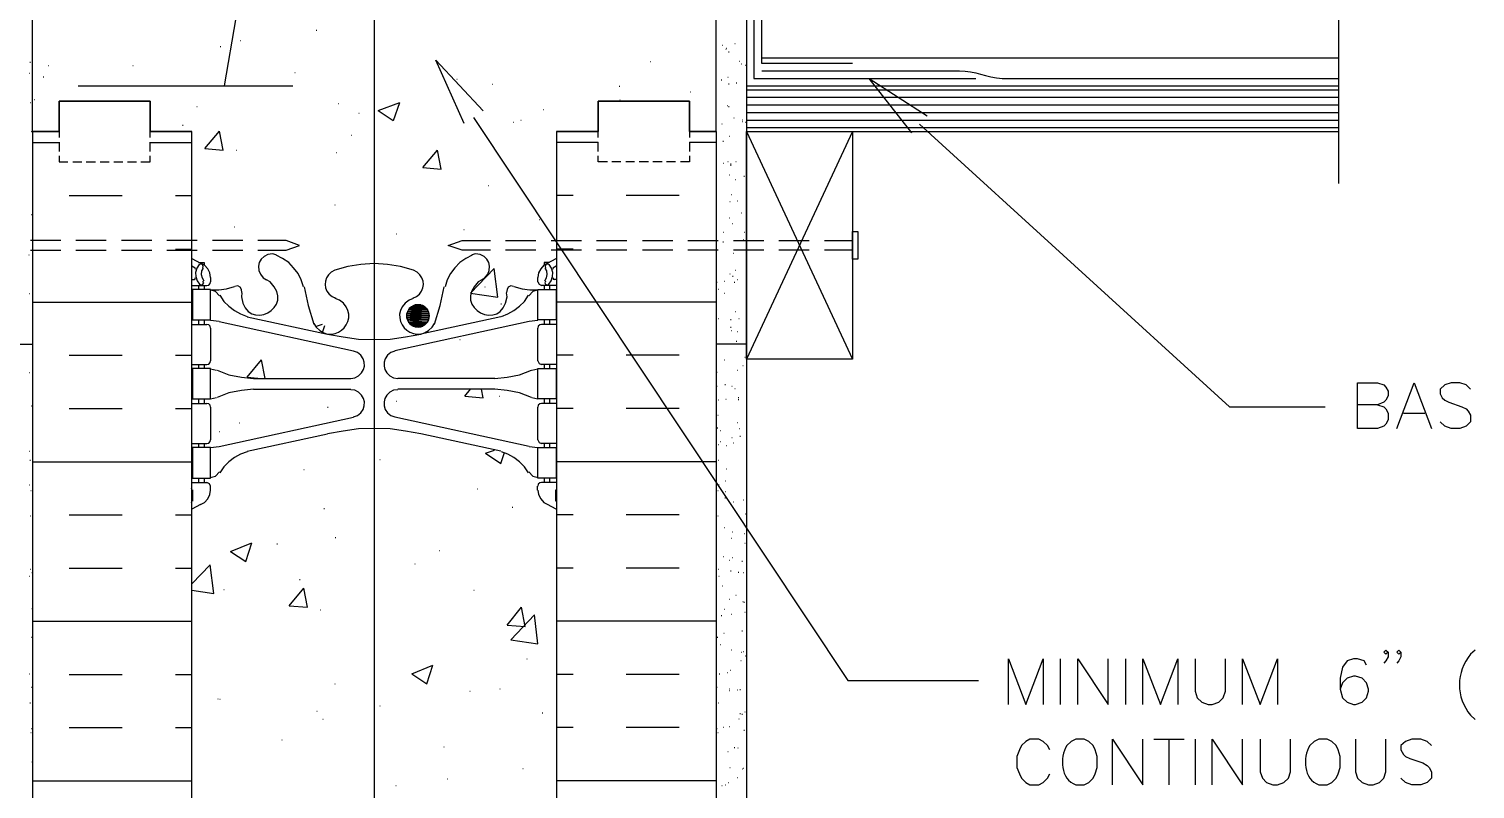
# Model space of a CAD drawing. Header units: millimetres. Extents: x 14 to 201, y 16 to 268.
# Drawn here: x 86.4 to 162, y 141.7 to 181.4 of the extents above; entities that cross this region are included whole.
import ezdxf

# ---------------------------------------------------------------- set-up
doc = ezdxf.new("R2010")
doc.units = ezdxf.units.MM
doc.layers.get('0').update_dxf_attribs({"linetype": 'CONTINUOUS'})

msp = doc.modelspace()

# ---------------------------------------------------------------- linework, layer by layer
at = {"color": 0}
for p, q in [((123.909, 203.031), (123.909, 95.2927)), ((104.458, 198.268), (104.458, 98.4677)), ((86.5932, 176.043), (86.5932, 197.019)), ((122.321, 176.043), (122.321, 197.019)), ((124.693, 193.738), (124.693, 179.62)), ((154.876, 173.334), (154.876, 188.743)), ((97.2178, 181.991), (96.6251, 178.435)), ((124.693, 179.896), (154.876, 179.896)), ((109.157, 176.466), (107.674, 179.768)), ((107.674, 179.768), (110.151, 177.122)), ((124.693, 179.62), (129.456, 179.62)), ((88.984, 178.435), (100.203, 178.435)), ((123.909, 178.435), (154.876, 178.435)), ((132.545, 175.98), (130.324, 178.816)), ((130.324, 178.816), (133.35, 176.868)), ((92.753, 177.631), (87.9905, 177.631)), ((87.9905, 177.631), (87.9905, 176.043)), ((87.9905, 176.043), (87.9905, 177.631)), ((87.9905, 177.631), (92.753, 177.631)), ((92.753, 176.043), (92.753, 177.631)), ((92.753, 177.631), (92.753, 176.043)), ((116.163, 176.043), (116.163, 177.631)), ((116.163, 177.631), (120.926, 177.631)), ((120.926, 177.631), (116.163, 177.631)), ((116.163, 177.631), (116.163, 176.043)), ((120.926, 177.631), (120.926, 176.043)), ((120.926, 176.043), (120.926, 177.631)), ((109.644, 176.784), (129.201, 147.362)), ((132.947, 176.425), (149.162, 161.671)), ((87.9905, 176.043), (86.5932, 176.043)), ((86.5932, 176.043), (87.9905, 176.043)), ((86.5932, 176.043), (86.5932, 95.2927)), ((87.9905, 176.043), (87.9905, 175.726)), ((87.9905, 175.493), (87.9905, 175.005)), ((94.9332, 176.043), (92.753, 176.043)), ((92.753, 176.043), (94.9332, 176.043)), ((92.753, 175.726), (92.753, 176.043)), ((92.753, 175.005), (92.753, 175.493)), ((94.9332, 95.2927), (94.9332, 176.043)), ((113.983, 176.043), (116.163, 176.043)), ((116.163, 176.043), (113.983, 176.043)), ((113.983, 176.043), (113.983, 95.2927)), ((116.163, 175.726), (116.163, 176.043)), ((116.163, 175.005), (116.163, 175.493)), ((120.926, 176.043), (122.321, 176.043)), ((122.321, 176.043), (120.926, 176.043)), ((120.926, 176.043), (120.926, 175.726)), ((120.926, 175.493), (120.926, 175.005)), ((122.321, 176.043), (122.321, 95.2927)), ((123.909, 164.148), (123.909, 176.043)), ((123.909, 176.043), (129.456, 176.043)), ((123.909, 176.043), (154.876, 176.043)), ((129.456, 176.043), (129.456, 164.148)), ((87.9905, 174.774), (87.9905, 174.456)), ((92.753, 174.456), (92.753, 174.774)), ((116.163, 174.456), (116.163, 174.774)), ((120.926, 174.774), (120.926, 174.456)), ((87.9905, 174.456), (88.4548, 174.456)), ((88.7099, 174.456), (89.1755, 174.456)), ((89.4084, 174.456), (89.8948, 174.456)), ((90.1277, 174.456), (90.6142, 174.456)), ((90.8473, 174.456), (91.313, 174.456)), ((91.5666, 174.456), (92.0323, 174.456)), ((92.2651, 174.456), (92.753, 174.456)), ((116.65, 174.456), (116.163, 174.456)), ((117.348, 174.456), (116.882, 174.456)), ((118.068, 174.456), (117.602, 174.456)), ((118.787, 174.456), (118.3, 174.456)), ((119.508, 174.456), (119.02, 174.456)), ((120.205, 174.456), (119.741, 174.456)), ((120.926, 174.456), (120.46, 174.456)), ((129.456, 169.376), (129.456, 170.815)), ((129.456, 170.815), (129.73, 170.815)), ((129.73, 170.815), (129.73, 169.376)), ((88.0745, 170.349), (86.487, 170.349)), ((90.4448, 170.349), (88.8573, 170.349)), ((92.837, 170.349), (91.2495, 170.349)), ((95.2073, 170.349), (93.6198, 170.349)), ((97.5995, 170.349), (96.012, 170.349)), ((99.8636, 170.349), (98.3823, 170.349)), ((100.562, 170.095), (99.8636, 170.349)), ((99.8636, 169.842), (100.562, 170.095)), ((108.33, 170.095), (109.051, 170.349)), ((109.051, 169.842), (108.33, 170.095)), ((109.051, 170.349), (110.532, 170.349)), ((111.315, 170.349), (112.903, 170.349)), ((113.707, 170.349), (115.295, 170.349)), ((116.078, 170.349), (117.665, 170.349)), ((118.47, 170.349), (120.057, 170.349)), ((120.84, 170.349), (122.428, 170.349)), ((123.232, 170.349), (124.82, 170.349)), ((125.603, 170.349), (127.19, 170.349)), ((127.995, 170.349), (129.456, 170.349)), ((86.487, 169.842), (88.0745, 169.842)), ((88.8573, 169.842), (90.4448, 169.842)), ((91.2495, 169.842), (92.837, 169.842)), ((93.6198, 169.842), (95.2073, 169.842)), ((94.9332, 169.417), (95.3767, 169.164)), ((96.012, 169.842), (97.5995, 169.842)), ((98.3823, 169.842), (99.8636, 169.842)), ((99.3345, 169.609), (99.1443, 169.65)), ((99.6735, 169.417), (99.3345, 169.587)), ((99.9917, 169.207), (99.6735, 169.417)), ((109.241, 169.417), (108.924, 169.207)), ((110.532, 169.842), (109.051, 169.842)), ((109.58, 169.587), (109.241, 169.417)), ((109.75, 169.65), (109.558, 169.609)), ((112.903, 169.842), (111.315, 169.842)), ((113.517, 169.164), (113.961, 169.417)), ((115.295, 169.842), (113.707, 169.842)), ((117.665, 169.842), (116.078, 169.842)), ((120.057, 169.842), (118.47, 169.842)), ((122.428, 169.842), (120.84, 169.842)), ((124.82, 169.842), (123.232, 169.842)), ((127.19, 169.842), (125.603, 169.842)), ((129.456, 169.842), (127.995, 169.842)), ((129.73, 169.376), (129.456, 169.376)), ((129.456, 169.376), (129.456, 169.376)), ((94.9332, 169.037), (95.1011, 168.931)), ((95.1234, 168.847), (95.1011, 168.931)), ((95.1865, 168.91), (95.1234, 168.678)), ((95.1234, 168.678), (95.1438, 168.465)), ((95.3135, 169.1), (95.1865, 168.91)), ((95.2708, 169.207), (95.5668, 169.207)), ((95.3767, 169.121), (95.2927, 169.08)), ((95.589, 169.058), (95.3767, 169.164)), ((95.4828, 169.1), (95.3767, 169.121)), ((95.4401, 168.761), (95.4193, 168.571)), ((95.4193, 168.571), (95.4624, 168.402)), ((95.5255, 168.91), (95.4401, 168.761)), ((95.5255, 168.994), (95.4828, 169.1)), ((95.5036, 168.91), (95.5255, 168.994)), ((95.5668, 169.207), (95.5668, 169.08)), ((95.7584, 168.868), (95.589, 169.058)), ((95.8631, 168.655), (95.7584, 168.868)), ((95.9058, 168.424), (95.8631, 168.655)), ((100.245, 168.931), (99.9917, 169.207)), ((100.478, 168.635), (100.245, 168.931)), ((100.648, 168.296), (100.478, 168.635)), ((102.405, 168.804), (102.213, 168.698)), ((103.081, 168.994), (102.405, 168.804)), ((103.759, 169.1), (103.081, 168.994)), ((104.458, 169.143), (103.759, 169.1)), ((105.155, 169.1), (104.458, 169.143)), ((105.833, 168.994), (105.155, 169.1)), ((106.511, 168.804), (105.833, 168.994)), ((106.702, 168.698), (106.511, 168.804)), ((108.436, 168.635), (108.267, 168.296)), ((108.669, 168.931), (108.436, 168.635)), ((108.924, 169.207), (108.669, 168.931)), ((113.052, 168.655), (113.009, 168.424)), ((113.158, 168.868), (113.052, 168.655)), ((113.326, 169.058), (113.158, 168.868)), ((113.538, 169.164), (113.326, 169.058)), ((113.622, 169.207), (113.348, 169.207)), ((113.348, 169.207), (113.348, 169.08)), ((113.432, 169.1), (113.391, 168.994)), ((113.391, 168.994), (113.411, 168.91)), ((113.475, 168.761), (113.391, 168.91)), ((113.538, 169.121), (113.432, 169.1)), ((113.454, 168.402), (113.495, 168.571)), ((113.495, 168.571), (113.475, 168.761)), ((113.622, 169.08), (113.538, 169.121)), ((113.728, 168.91), (113.601, 169.1)), ((113.792, 168.678), (113.728, 168.91)), ((113.771, 168.465), (113.792, 168.678)), ((113.792, 168.931), (113.961, 169.037)), ((113.814, 168.931), (113.792, 168.847)), ((94.9332, 168.318), (95.0599, 168.318)), ((94.9332, 167.999), (95.7157, 167.999)), ((95.9058, 167.789), (94.9537, 167.789)), ((94.9537, 167.789), (94.9537, 166.201)), ((95.0599, 168.318), (95.1011, 168.338)), ((95.1011, 168.338), (95.1011, 168.402)), ((95.1438, 168.465), (95.2073, 168.254)), ((95.2073, 168.254), (95.334, 168.063)), ((95.2708, 167.999), (95.2708, 167.789)), ((95.334, 168.063), (95.4193, 168.021)), ((95.4193, 168.021), (95.5036, 168.063)), ((95.4624, 168.402), (95.5463, 168.254)), ((95.5463, 168.148), (95.5036, 168.232)), ((95.5036, 168.063), (95.5463, 168.148)), ((95.5668, 167.999), (95.5668, 167.789)), ((95.7157, 167.999), (95.8219, 168.021)), ((95.8219, 168.021), (95.8854, 168.106)), ((95.8854, 168.106), (95.9058, 168.191)), ((95.9058, 168.424), (95.9058, 168.191)), ((95.9058, 166.201), (95.9058, 167.789)), ((96.3291, 167.767), (96.7313, 167.83)), ((96.7313, 167.83), (97.1543, 167.958)), ((97.324, 167.979), (97.1765, 167.958)), ((97.4506, 167.915), (97.324, 167.979)), ((97.5155, 167.789), (97.4506, 167.915)), ((97.536, 167.64), (97.5155, 167.789)), ((98.6578, 168.402), (98.8275, 168.296)), ((99.0177, 168.191), (98.8275, 168.296)), ((100.754, 167.936), (100.648, 168.296)), ((100.795, 167.936), (101.007, 166.963)), ((107.907, 166.963), (108.119, 167.936)), ((108.267, 168.296), (108.162, 167.936)), ((110.087, 168.296), (109.897, 168.191)), ((110.067, 168.296), (110.236, 168.402)), ((111.401, 167.789), (111.379, 167.64)), ((111.464, 167.915), (111.401, 167.789)), ((111.591, 167.979), (111.464, 167.915)), ((111.738, 167.958), (111.591, 167.979)), ((111.76, 167.958), (112.183, 167.83)), ((112.183, 167.83), (112.586, 167.767)), ((112.988, 168.424), (112.988, 168.191)), ((113.009, 168.191), (113.072, 168.063)), ((113.009, 166.201), (113.009, 167.789)), ((113.009, 167.789), (113.961, 167.789)), ((113.072, 168.063), (113.199, 167.999)), ((113.983, 167.999), (113.199, 167.999)), ((113.348, 167.999), (113.348, 167.789)), ((113.368, 168.254), (113.454, 168.402)), ((113.411, 168.232), (113.368, 168.148)), ((113.368, 168.148), (113.411, 168.063)), ((113.411, 168.063), (113.495, 168.021)), ((113.495, 168.021), (113.581, 168.063)), ((113.581, 168.063), (113.707, 168.254)), ((113.622, 167.999), (113.622, 167.789)), ((113.707, 168.254), (113.771, 168.465)), ((113.814, 168.402), (113.814, 168.338)), ((113.814, 168.338), (113.855, 168.318)), ((113.983, 168.318), (113.855, 168.318)), ((113.961, 167.789), (113.961, 166.201)), ((96.1595, 167.682), (95.8854, 167.767)), ((95.9058, 167.767), (96.3291, 167.767)), ((96.3718, 167.47), (96.1595, 167.682)), ((96.3923, 167.492), (96.6047, 167.174)), ((96.6047, 167.174), (96.8583, 166.92)), ((97.536, 167.619), (97.5155, 167.407)), ((102.256, 167.429), (102.446, 167.343)), ((102.638, 167.237), (102.425, 167.323)), ((106.489, 167.323), (106.279, 167.237)), ((106.469, 167.343), (106.659, 167.429)), ((111.401, 167.407), (111.379, 167.619)), ((112.057, 166.92), (112.31, 167.174)), ((112.31, 167.174), (112.522, 167.492)), ((112.755, 167.682), (112.543, 167.47)), ((112.586, 167.767), (113.009, 167.767)), ((113.029, 167.767), (112.755, 167.682)), ((96.8583, 166.92), (97.1543, 166.688)), ((97.1543, 166.688), (97.4729, 166.518)), ((97.4729, 166.518), (97.8119, 166.391)), ((97.8119, 166.371), (102.023, 165.46)), ((101.007, 166.963), (101.304, 165.989)), ((106.214, 166.667), (106.15, 166.497)), ((107.315, 166.518), (106.15, 166.518)), ((106.15, 166.518), (107.337, 166.412)), ((106.15, 166.518), (107.315, 166.518)), ((106.15, 166.497), (106.15, 166.328)), ((107.337, 166.412), (106.15, 166.412)), ((106.15, 166.412), (107.315, 166.307)), ((106.15, 166.412), (107.337, 166.412)), ((106.15, 166.328), (106.214, 166.158)), ((107.315, 166.307), (106.15, 166.307)), ((106.15, 166.307), (107.294, 166.201)), ((106.15, 166.307), (107.315, 166.307)), ((107.294, 166.624), (106.172, 166.624)), ((106.172, 166.624), (107.315, 166.518)), ((106.172, 166.624), (107.294, 166.624)), ((107.251, 166.73), (106.236, 166.73)), ((106.236, 166.73), (107.294, 166.624)), ((106.236, 166.73), (107.251, 166.73)), ((107.167, 166.814), (106.299, 166.814)), ((106.299, 166.814), (107.251, 166.73)), ((106.299, 166.814), (107.167, 166.814)), ((107.104, 166.878), (106.383, 166.878)), ((106.383, 166.878), (107.167, 166.814)), ((106.383, 166.878), (107.104, 166.878)), ((106.998, 166.941), (106.469, 166.941)), ((106.469, 166.941), (107.104, 166.878)), ((106.469, 166.941), (106.998, 166.941)), ((106.892, 166.984), (106.575, 166.984)), ((106.575, 166.984), (106.998, 166.941)), ((106.575, 166.984), (106.892, 166.984)), ((106.679, 167.004), (106.892, 166.984)), ((106.679, 167.004), (106.785, 167.004)), ((106.785, 167.004), (106.892, 166.984)), ((106.892, 166.984), (106.998, 166.941)), ((111.082, 166.371), (106.892, 165.46)), ((106.998, 166.941), (107.104, 166.878)), ((107.104, 166.878), (107.167, 166.814)), ((107.167, 166.814), (107.251, 166.73)), ((107.315, 166.581), (107.231, 166.751)), ((107.251, 166.73), (107.294, 166.624)), ((107.294, 166.624), (107.315, 166.518)), ((107.315, 166.307), (107.294, 166.201)), ((107.337, 166.412), (107.315, 166.581)), ((107.315, 166.518), (107.337, 166.412)), ((107.337, 166.412), (107.315, 166.307)), ((107.315, 166.242), (107.337, 166.412)), ((107.611, 165.989), (107.907, 166.963)), ((111.104, 166.391), (111.442, 166.518)), ((111.442, 166.518), (111.76, 166.688)), ((111.76, 166.688), (112.057, 166.92)), ((94.9332, 165.968), (95.7157, 165.968)), ((94.9537, 166.201), (95.9058, 166.201)), ((95.2708, 166.201), (95.2708, 165.968)), ((95.5668, 166.201), (95.5668, 165.968)), ((95.8219, 165.946), (95.7157, 165.968)), ((95.8854, 165.883), (95.8219, 165.946)), ((95.9058, 165.778), (95.8854, 165.883)), ((96.351, 166.116), (95.9058, 166.179)), ((95.9058, 165.778), (95.9058, 164.062)), ((96.351, 166.116), (103.378, 164.592)), ((101.304, 166.009), (101.431, 165.819)), ((112.564, 166.116), (105.537, 164.592)), ((107.294, 166.201), (106.172, 166.201)), ((106.172, 166.201), (107.251, 166.095)), ((106.172, 166.201), (107.294, 166.201)), ((106.214, 166.158), (106.299, 166.009)), ((107.251, 166.095), (106.236, 166.095)), ((106.236, 166.095), (107.167, 166.009)), ((106.236, 166.095), (107.251, 166.095)), ((107.167, 166.009), (106.299, 166.009)), ((106.299, 166.009), (107.104, 165.946)), ((106.299, 166.009), (107.167, 166.009)), ((106.299, 166.009), (106.446, 165.905)), ((107.104, 165.946), (106.383, 165.946)), ((106.383, 165.946), (106.998, 165.883)), ((106.383, 165.946), (107.104, 165.946)), ((106.446, 165.905), (106.616, 165.842)), ((106.998, 165.883), (106.469, 165.883)), ((106.469, 165.883), (106.892, 165.842)), ((106.469, 165.883), (106.998, 165.883)), ((106.892, 165.842), (106.575, 165.842)), ((106.575, 165.842), (106.785, 165.819)), ((106.575, 165.842), (106.892, 165.842)), ((106.616, 165.842), (106.785, 165.819)), ((106.785, 165.819), (106.679, 165.819)), ((106.785, 165.819), (106.955, 165.862)), ((106.892, 165.842), (106.785, 165.819)), ((106.998, 165.883), (106.892, 165.842)), ((106.955, 165.862), (107.104, 165.946)), ((107.104, 165.946), (106.998, 165.883)), ((107.104, 165.946), (107.231, 166.074)), ((107.167, 166.009), (107.104, 165.946)), ((107.251, 166.095), (107.167, 166.009)), ((107.231, 166.074), (107.315, 166.242)), ((107.294, 166.201), (107.251, 166.095)), ((107.484, 165.819), (107.611, 166.009)), ((113.009, 166.179), (112.564, 166.116)), ((112.988, 165.778), (112.988, 164.062)), ((113.961, 166.201), (113.009, 166.201)), ((113.029, 165.883), (113.009, 165.778)), ((113.115, 165.946), (113.029, 165.883)), ((113.199, 165.968), (113.115, 165.946)), ((113.983, 165.968), (113.199, 165.968)), ((113.348, 166.201), (113.348, 165.968)), ((113.622, 166.201), (113.622, 165.968)), ((85.0057, 164.931), (86.5932, 164.931)), ((102.023, 165.46), (102.828, 165.312)), ((102.828, 165.312), (103.633, 165.206)), ((103.633, 165.206), (104.458, 165.184)), ((104.458, 165.184), (105.283, 165.206)), ((105.283, 165.206), (106.087, 165.312)), ((106.087, 165.312), (106.892, 165.46)), ((123.909, 164.931), (122.321, 164.931)), ((95.8854, 163.978), (95.9058, 164.062)), ((103.59, 164.507), (103.378, 164.571)), ((105.537, 164.571), (105.325, 164.507)), ((113.009, 164.062), (113.072, 163.935)), ((129.456, 164.148), (123.909, 164.148)), ((94.9332, 163.872), (95.7157, 163.872)), ((95.9058, 163.661), (94.9537, 163.661)), ((94.9537, 163.661), (94.9537, 162.074)), ((95.2708, 163.872), (95.2708, 163.661)), ((95.5668, 163.872), (95.5668, 163.661)), ((95.7157, 163.872), (95.8219, 163.893)), ((95.8219, 163.893), (95.8854, 163.978)), ((95.9058, 162.074), (95.9058, 163.661)), ((96.2244, 163.555), (95.9058, 163.639)), ((96.2448, 163.576), (96.8583, 163.343)), ((96.8583, 163.343), (97.5155, 163.216)), ((111.401, 163.216), (112.057, 163.343)), ((112.057, 163.343), (112.67, 163.576)), ((113.009, 163.639), (112.692, 163.555)), ((113.009, 162.074), (113.009, 163.661)), ((113.009, 163.661), (113.961, 163.661)), ((113.072, 163.935), (113.199, 163.872)), ((113.983, 163.872), (113.199, 163.872)), ((113.348, 163.872), (113.348, 163.661)), ((113.622, 163.872), (113.622, 163.661)), ((113.961, 163.661), (113.961, 162.074)), ((97.5155, 162.518), (96.8583, 162.391)), ((97.5155, 162.518), (96.8583, 162.391)), ((97.5155, 163.216), (98.1495, 163.153)), ((98.1495, 162.581), (97.5155, 162.518)), ((98.1495, 162.581), (97.5155, 162.518)), ((98.1495, 163.153), (103.23, 163.153)), ((98.1495, 162.581), (103.23, 162.581)), ((103.23, 163.153), (103.441, 163.173)), ((103.441, 162.538), (103.23, 162.56)), ((105.474, 163.173), (105.684, 163.153)), ((105.684, 162.56), (105.474, 162.538)), ((110.765, 163.153), (105.684, 163.153)), ((110.765, 162.581), (105.684, 162.581)), ((110.765, 163.153), (111.401, 163.216)), ((111.401, 162.518), (110.765, 162.581)), ((111.401, 162.518), (110.765, 162.581)), ((112.057, 162.391), (111.401, 162.518)), ((112.057, 162.391), (111.401, 162.518)), ((155.851, 160.528), (155.851, 162.92)), ((155.851, 162.92), (156.887, 162.92)), ((156.887, 162.92), (157.226, 162.814)), ((157.226, 162.814), (157.332, 162.687)), ((157.332, 162.687), (157.438, 162.475)), ((157.904, 160.528), (158.813, 162.92)), ((158.813, 162.92), (159.702, 160.528)), ((160.401, 162.814), (160.168, 162.581)), ((160.168, 162.581), (160.168, 162.348)), ((160.74, 162.92), (160.401, 162.814)), ((161.183, 162.92), (160.74, 162.92)), ((161.522, 162.814), (161.183, 162.92)), ((161.756, 162.581), (161.522, 162.814)), ((94.9332, 161.841), (95.7157, 161.841)), ((94.9537, 162.074), (95.9058, 162.074)), ((95.2708, 162.074), (95.2708, 161.841)), ((95.5668, 162.074), (95.5668, 161.841)), ((95.8219, 161.819), (95.7157, 161.841)), ((95.8854, 161.756), (95.8219, 161.819)), ((95.9058, 161.649), (95.8854, 161.756)), ((95.9058, 162.074), (96.2244, 162.158)), ((95.9058, 162.074), (96.2244, 162.158)), ((96.8583, 162.391), (96.2448, 162.158)), ((96.8583, 162.391), (96.2448, 162.158)), ((112.67, 162.158), (112.057, 162.391)), ((112.67, 162.158), (112.057, 162.391)), ((112.692, 162.158), (113.009, 162.074)), ((112.692, 162.158), (113.009, 162.074)), ((113.961, 162.074), (113.009, 162.074)), ((113.029, 161.756), (113.009, 161.649)), ((113.115, 161.819), (113.029, 161.756)), ((113.199, 161.841), (113.115, 161.819)), ((113.983, 161.841), (113.199, 161.841)), ((113.348, 162.074), (113.348, 161.841)), ((113.622, 162.074), (113.622, 161.841)), ((156.887, 161.776), (155.851, 161.776)), ((157.226, 161.904), (156.887, 161.776)), ((156.887, 161.776), (157.226, 161.671)), ((157.332, 162.009), (157.226, 161.904)), ((157.438, 162.242), (157.332, 162.009)), ((157.438, 162.475), (157.438, 162.242)), ((160.168, 162.348), (160.274, 162.137)), ((160.274, 162.137), (160.401, 162.009)), ((160.401, 162.009), (160.613, 161.904)), ((160.613, 161.904), (161.29, 161.671)), ((95.9058, 161.649), (95.9058, 159.935)), ((96.351, 159.596), (103.378, 161.12)), ((103.378, 161.142), (103.59, 161.206)), ((105.325, 161.206), (105.537, 161.142)), ((112.564, 159.596), (105.537, 161.12)), ((112.988, 161.649), (112.988, 159.935)), ((149.162, 161.671), (154.157, 161.671)), ((157.226, 161.671), (157.332, 161.565)), ((157.332, 161.565), (157.438, 161.332)), ((157.438, 160.993), (157.332, 160.76)), ((157.438, 161.332), (157.438, 160.993)), ((158.242, 161.332), (159.363, 161.332)), ((161.29, 161.671), (161.522, 161.565)), ((161.522, 161.565), (161.629, 161.439)), ((161.629, 161.439), (161.756, 161.226)), ((161.756, 161.226), (161.756, 160.887)), ((97.8119, 159.343), (102.023, 160.254)), ((102.828, 160.401), (102.023, 160.254)), ((103.633, 160.507), (102.828, 160.401)), ((104.458, 160.528), (103.633, 160.507)), ((105.283, 160.507), (104.458, 160.528)), ((106.087, 160.401), (105.283, 160.507)), ((106.892, 160.254), (106.087, 160.401)), ((111.082, 159.343), (106.892, 160.254)), ((156.887, 160.528), (155.851, 160.528)), ((157.226, 160.654), (156.887, 160.528)), ((157.332, 160.76), (157.226, 160.654)), ((160.401, 160.654), (160.168, 160.887)), ((160.74, 160.528), (160.401, 160.654)), ((161.183, 160.528), (160.74, 160.528)), ((161.522, 160.654), (161.183, 160.528)), ((161.756, 160.887), (161.522, 160.654)), ((94.9332, 159.745), (95.7157, 159.745)), ((95.9058, 159.533), (94.9537, 159.533)), ((94.9537, 159.533), (94.9537, 157.945)), ((95.2708, 159.745), (95.2708, 159.533)), ((95.5668, 159.745), (95.5668, 159.533)), ((95.7157, 159.745), (95.8219, 159.766)), ((95.8219, 159.766), (95.8854, 159.851)), ((95.8854, 159.851), (95.9058, 159.935)), ((95.9058, 159.533), (96.351, 159.596)), ((95.9058, 157.945), (95.9058, 159.533)), ((112.564, 159.596), (113.009, 159.533)), ((113.009, 159.935), (113.072, 159.808)), ((113.009, 157.945), (113.009, 159.533)), ((113.009, 159.533), (113.961, 159.533)), ((113.072, 159.808), (113.199, 159.745)), ((113.983, 159.745), (113.199, 159.745)), ((113.348, 159.745), (113.348, 159.533)), ((113.622, 159.745), (113.622, 159.533)), ((113.961, 159.533), (113.961, 157.945)), ((96.8583, 158.793), (96.6047, 158.538)), ((97.1543, 159.026), (96.8583, 158.793)), ((97.4729, 159.195), (97.1543, 159.026)), ((97.8119, 159.322), (97.4729, 159.195)), ((111.442, 159.195), (111.104, 159.322)), ((111.76, 159.026), (111.442, 159.195)), ((112.057, 158.793), (111.76, 159.026)), ((112.31, 158.538), (112.057, 158.793)), ((95.8854, 157.967), (96.1595, 158.051)), ((96.1595, 158.051), (96.3718, 158.264)), ((96.6047, 158.538), (96.3923, 158.221)), ((112.522, 158.221), (112.31, 158.538)), ((112.543, 158.264), (112.755, 158.051)), ((112.755, 158.051), (113.029, 157.967)), ((94.9332, 157.332), (94.911, 157.395)), ((94.9332, 157.712), (95.7157, 157.712)), ((94.9537, 157.945), (95.9058, 157.945)), ((94.9537, 157.332), (94.9537, 156.74)), ((95.2708, 157.945), (95.2708, 157.712)), ((95.5668, 157.945), (95.5668, 157.712)), ((95.8427, 157.649), (95.7157, 157.712)), ((95.9058, 157.522), (95.8427, 157.649)), ((95.8631, 157.079), (95.9058, 157.311)), ((95.9058, 157.311), (95.9058, 157.522)), ((112.988, 157.311), (112.988, 157.522)), ((113.961, 157.945), (113.009, 157.945)), ((113.029, 157.628), (113.009, 157.522)), ((113.009, 157.311), (113.052, 157.079)), ((113.115, 157.692), (113.029, 157.628)), ((113.199, 157.712), (113.115, 157.692)), ((113.983, 157.712), (113.199, 157.712)), ((113.348, 157.945), (113.348, 157.712)), ((113.622, 157.945), (113.622, 157.712)), ((113.94, 157.332), (113.94, 156.74)), ((113.983, 157.395), (113.961, 157.332)), ((94.911, 156.676), (94.9332, 156.74)), ((94.9332, 156.697), (94.9332, 156.697)), ((95.3767, 156.57), (94.9332, 156.317)), ((95.3767, 156.57), (95.589, 156.676)), ((95.589, 156.676), (95.7584, 156.866)), ((95.7584, 156.866), (95.8631, 157.079)), ((113.052, 157.079), (113.158, 156.866)), ((113.158, 156.866), (113.326, 156.676)), ((113.326, 156.676), (113.538, 156.57)), ((113.961, 156.317), (113.517, 156.57)), ((113.961, 156.74), (113.983, 156.676)), ((113.961, 156.697), (113.961, 156.697)), ((157.226, 148.843), (157.332, 148.949)), ((157.332, 148.949), (157.438, 148.843)), ((157.904, 148.843), (158.008, 148.949)), ((158.008, 148.949), (158.115, 148.843)), ((161.988, 148.949), (161.756, 148.739)), ((137.604, 146.113), (137.604, 148.506)), ((137.604, 148.506), (138.515, 146.113)), ((138.515, 146.113), (139.424, 148.506)), ((139.424, 148.506), (139.424, 146.113)), ((140.313, 148.506), (140.313, 146.113)), ((141.224, 146.113), (141.224, 148.506)), ((141.224, 148.506), (142.812, 146.113)), ((142.812, 146.113), (142.812, 148.506)), ((143.721, 148.506), (143.721, 146.113)), ((144.632, 146.113), (144.632, 148.506)), ((144.632, 148.506), (145.542, 146.113)), ((145.542, 146.113), (146.453, 148.506)), ((146.453, 148.506), (146.453, 146.113)), ((147.362, 148.506), (147.362, 146.812)), ((148.949, 146.812), (148.949, 148.506)), ((149.838, 146.113), (149.838, 148.506)), ((149.838, 148.506), (150.749, 146.113)), ((150.749, 146.113), (151.658, 148.506)), ((151.658, 148.506), (151.658, 146.113)), ((155.299, 148.4), (155.067, 148.06)), ((155.638, 148.506), (155.299, 148.4)), ((155.851, 148.506), (155.638, 148.506)), ((156.188, 148.4), (155.851, 148.506)), ((156.317, 148.167), (156.188, 148.4)), ((157.332, 148.739), (157.226, 148.843)), ((157.332, 148.4), (157.226, 148.273)), ((157.438, 148.843), (157.332, 148.739)), ((157.438, 148.612), (157.332, 148.4)), ((157.438, 148.843), (157.438, 148.612)), ((158.008, 148.739), (157.904, 148.843)), ((158.008, 148.4), (157.904, 148.273)), ((158.115, 148.843), (158.008, 148.739)), ((158.115, 148.612), (158.008, 148.4)), ((158.115, 148.843), (158.115, 148.612)), ((155.067, 148.06), (154.94, 147.489)), ((154.94, 147.489), (154.94, 146.918)), ((155.299, 147.489), (155.067, 147.256)), ((155.638, 147.595), (155.299, 147.489)), ((155.744, 147.595), (155.638, 147.595)), ((156.083, 147.489), (155.744, 147.595)), ((156.317, 147.256), (156.083, 147.489)), ((129.201, 147.362), (136.039, 147.362)), ((147.362, 146.812), (147.468, 146.473)), ((148.822, 146.473), (148.949, 146.812)), ((155.067, 147.256), (154.94, 146.918)), ((154.94, 146.918), (155.067, 146.473)), ((156.421, 146.918), (156.317, 147.256)), ((156.317, 146.473), (156.421, 146.812)), ((156.421, 146.812), (156.421, 146.918)), ((147.468, 146.473), (147.701, 146.24)), ((147.701, 146.24), (148.04, 146.113)), ((148.04, 146.113), (148.251, 146.113)), ((148.251, 146.113), (148.59, 146.24)), ((148.59, 146.24), (148.822, 146.473)), ((155.067, 146.473), (155.299, 146.24)), ((155.299, 146.24), (155.638, 146.113)), ((155.638, 146.113), (155.744, 146.113)), ((155.744, 146.113), (156.083, 146.24)), ((156.083, 146.24), (156.317, 146.473)), ((161.756, 145.564), (161.988, 145.331)), ((138.176, 143.743), (138.049, 143.404)), ((138.282, 143.976), (138.176, 143.743)), ((138.515, 144.187), (138.282, 143.976)), ((138.726, 144.314), (138.515, 144.187)), ((139.192, 144.314), (138.726, 144.314)), ((139.424, 144.187), (139.192, 144.314)), ((139.637, 143.976), (139.424, 144.187)), ((139.763, 143.743), (139.637, 143.976)), ((140.885, 144.187), (140.652, 143.976)), ((141.118, 144.314), (140.885, 144.187)), ((141.563, 144.314), (141.118, 144.314)), ((141.796, 144.187), (141.563, 144.314)), ((142.029, 143.976), (141.796, 144.187)), ((142.133, 143.743), (142.029, 143.976)), ((142.24, 143.404), (142.133, 143.743)), ((143.044, 141.923), (143.044, 144.314)), ((143.044, 144.314), (144.632, 141.923)), ((144.632, 141.923), (144.632, 144.314)), ((145.204, 144.314), (146.792, 144.314)), ((145.987, 144.314), (145.987, 141.923)), ((147.362, 144.314), (147.362, 141.923)), ((148.251, 141.923), (148.251, 144.314)), ((148.251, 144.314), (149.838, 141.923)), ((149.838, 141.923), (149.838, 144.314)), ((150.749, 144.314), (150.749, 142.599)), ((152.337, 142.599), (152.337, 144.314)), ((153.585, 144.187), (153.352, 143.976)), ((153.818, 144.314), (153.585, 144.187)), ((154.263, 144.314), (153.818, 144.314)), ((154.496, 144.187), (154.263, 144.314)), ((154.729, 143.976), (154.496, 144.187)), ((154.833, 143.743), (154.729, 143.976)), ((154.94, 143.404), (154.833, 143.743)), ((155.744, 144.314), (155.744, 142.599)), ((157.332, 142.599), (157.332, 144.314)), ((158.347, 144.187), (158.115, 143.976)), ((158.115, 143.976), (158.115, 143.743)), ((158.115, 143.743), (158.242, 143.51)), ((158.687, 144.314), (158.347, 144.187)), ((159.153, 144.314), (158.687, 144.314)), ((159.492, 144.187), (159.153, 144.314)), ((159.702, 143.976), (159.492, 144.187)), ((138.049, 143.404), (138.049, 142.832)), ((142.24, 142.832), (142.24, 143.404)), ((154.94, 142.832), (154.94, 143.404)), ((158.242, 143.51), (158.347, 143.404)), ((158.347, 143.404), (158.581, 143.298)), ((158.581, 143.298), (159.258, 143.065)), ((159.258, 143.065), (159.492, 142.938)), ((159.492, 142.938), (159.596, 142.832)), ((138.049, 142.832), (138.176, 142.493)), ((138.176, 142.493), (138.282, 142.262)), ((138.282, 142.262), (138.515, 142.05)), ((139.424, 142.05), (139.637, 142.262)), ((139.637, 142.262), (139.763, 142.493)), ((141.796, 142.05), (142.029, 142.262)), ((142.029, 142.262), (142.133, 142.493)), ((142.133, 142.493), (142.24, 142.832)), ((150.749, 142.599), (150.876, 142.262)), ((150.876, 142.262), (151.088, 142.05)), ((151.997, 142.05), (152.231, 142.262)), ((152.231, 142.262), (152.337, 142.599)), ((154.496, 142.05), (154.729, 142.262)), ((154.729, 142.262), (154.833, 142.493)), ((154.833, 142.493), (154.94, 142.832)), ((155.744, 142.599), (155.851, 142.262)), ((155.851, 142.262), (156.083, 142.05)), ((156.993, 142.05), (157.226, 142.262)), ((157.226, 142.262), (157.332, 142.599)), ((158.347, 142.05), (158.115, 142.262)), ((159.702, 142.262), (159.492, 142.05)), ((159.596, 142.832), (159.702, 142.599)), ((159.702, 142.599), (159.702, 142.262)), ((138.515, 142.05), (138.726, 141.923)), ((138.726, 141.923), (139.192, 141.923)), ((139.192, 141.923), (139.424, 142.05)), ((141.118, 141.923), (141.563, 141.923)), ((141.563, 141.923), (141.796, 142.05)), ((151.088, 142.05), (151.426, 141.923)), ((151.426, 141.923), (151.658, 141.923)), ((151.658, 141.923), (151.997, 142.05)), ((153.818, 141.923), (154.263, 141.923)), ((154.263, 141.923), (154.496, 142.05)), ((156.083, 142.05), (156.421, 141.923)), ((156.421, 141.923), (156.654, 141.923)), ((156.654, 141.923), (156.993, 142.05)), ((158.687, 141.923), (158.347, 142.05)), ((159.153, 141.923), (158.687, 141.923)), ((159.492, 142.05), (159.153, 141.923))]:
    msp.add_line(p, q, dxfattribs=at)
at = {"color": 252}
for p, q in [((124.291, 194.691), (124.291, 178.816)), ((97.4729, 180.806), (97.4933, 180.806)), ((101.431, 181.335), (101.453, 181.335)), ((123.296, 180.636), (123.317, 180.636)), ((123.909, 181.187), (123.931, 181.187)), ((86.5932, 179.917), (86.614, 179.917)), ((96.4145, 180.489), (96.435, 180.489)), ((122.66, 180.552), (122.683, 180.552)), ((122.83, 180.34), (122.851, 180.34)), ((122.873, 180.403), (122.893, 180.403)), ((122.979, 180.213), (123, 180.213)), ((86.4665, 179.662), (86.487, 179.662)), ((87.4391, 179.494), (87.4614, 179.494)), ((91.8422, 179.494), (91.8626, 179.494)), ((100.309, 179.134), (100.329, 179.134)), ((118.872, 179.704), (118.893, 179.704)), ((123.549, 179.727), (123.571, 179.727)), ((123.656, 179.578), (123.676, 179.578)), ((123.868, 179.514), (123.888, 179.514)), ((124.714, 179.218), (135.044, 179.218)), ((86.4443, 179.091), (86.4665, 179.091)), ((87.1636, 178.901), (87.1859, 178.901)), ((108.775, 178.774), (108.796, 178.774)), ((110.617, 178.519), (110.639, 178.519)), ((117.263, 178.413), (117.285, 178.413)), ((122.597, 178.752), (122.618, 178.752)), ((122.936, 178.879), (122.957, 178.879)), ((122.979, 178.54), (123, 178.54)), ((123.38, 178.583), (123.402, 178.583)), ((124.291, 178.816), (135.89, 178.816)), ((137.267, 178.816), (154.876, 178.816)), ((137.287, 178.816), (137.626, 178.816)), ((86.6994, 177.716), (86.7198, 177.716)), ((117.285, 177.694), (117.306, 177.694)), ((120.989, 178.117), (121.01, 178.117)), ((123.909, 178.223), (154.876, 178.223)), ((123.909, 177.843), (154.876, 177.843)), ((86.487, 177.567), (86.5078, 177.567)), ((95.1865, 177.355), (95.2073, 177.355)), ((102.595, 177.504), (102.616, 177.504)), ((103.653, 176.995), (103.674, 176.995)), ((104.669, 177.144), (105.791, 177.567)), ((104.669, 177.144), (105.453, 176.615)), ((105.474, 176.615), (105.791, 177.567)), ((113.305, 177.187), (113.326, 177.187)), ((122.916, 177.397), (122.936, 177.397)), ((122.979, 177.355), (123, 177.355)), ((123.909, 177.44), (154.876, 177.44)), ((123.909, 177.038), (154.876, 177.038)), ((94.4453, 176.382), (94.4672, 176.382)), ((111.738, 176.529), (111.76, 176.529)), ((112.12, 176.635), (112.141, 176.635)), ((122.618, 176.445), (122.64, 176.445)), ((123.253, 176.762), (123.275, 176.762)), ((123.698, 176.656), (123.719, 176.656)), ((123.698, 176.572), (123.719, 176.572)), ((123.846, 176.529), (123.868, 176.529)), ((123.909, 176.635), (154.876, 176.635)), ((123.909, 176.255), (154.876, 176.255)), ((86.5297, 176.043), (86.5505, 176.043)), ((86.5932, 175.471), (87.9905, 175.471)), ((92.753, 175.471), (94.9332, 175.471)), ((95.6098, 175.154), (96.3718, 176.064)), ((96.562, 175.07), (96.3718, 176.064)), ((103.271, 175.853), (103.294, 175.853)), ((116.163, 175.471), (113.983, 175.471)), ((122.321, 175.471), (120.926, 175.471)), ((122.344, 175.747), (122.364, 175.747)), ((122.683, 175.534), (122.703, 175.534)), ((123.02, 175.81), (123.042, 175.81)), ((123.909, 176.043), (129.456, 164.148)), ((129.456, 176.043), (123.909, 164.148)), ((95.6098, 175.154), (96.562, 175.07)), ((97.2605, 175.07), (97.2827, 175.07)), ((102.468, 174.942), (102.489, 174.942)), ((106.998, 174.159), (107.76, 175.07)), ((107.95, 174.075), (107.76, 175.07)), ((123.888, 174.772), (123.909, 174.772)), ((86.5932, 174.498), (86.614, 174.498)), ((106.998, 174.159), (107.95, 174.075)), ((122.703, 174.392), (122.724, 174.392)), ((122.936, 174.476), (122.957, 174.476)), ((123.083, 174.349), (123.106, 174.349)), ((123.083, 174.286), (123.106, 174.286)), ((123.359, 174.476), (123.38, 174.476)), ((110.426, 173.228), (110.447, 173.228)), ((123, 173.778), (123.02, 173.778)), ((123.317, 173.545), (123.339, 173.545)), ((123.782, 173.714), (123.804, 173.714)), ((88.5197, 172.698), (91.2922, 172.698)), ((94.065, 172.698), (94.9332, 172.698)), ((114.85, 172.698), (113.983, 172.698)), ((120.396, 172.698), (117.624, 172.698)), ((123.042, 172.382), (123.063, 172.382)), ((123.126, 172.762), (123.147, 172.762)), ((123.445, 172.423), (123.465, 172.423)), ((86.5505, 171.704), (86.571, 171.704)), ((102.405, 172.212), (102.425, 172.212)), ((122.321, 172.149), (122.344, 172.149)), ((123.635, 171.789), (123.656, 171.789)), ((97.1543, 171.07), (97.1765, 171.07)), ((109.135, 170.921), (109.157, 170.921)), ((113.094, 171.45), (113.115, 171.45)), ((123.02, 171.534), (123.042, 171.534)), ((123.169, 171.238), (123.19, 171.238)), ((105.621, 170.708), (105.643, 170.708)), ((122.683, 170.285), (122.703, 170.285)), ((122.703, 170.794), (122.724, 170.794)), ((123.762, 170.412), (123.782, 170.412)), ((123.804, 170.794), (123.825, 170.794)), ((86.403, 169.609), (86.4235, 169.609)), ((94.065, 169.905), (94.9332, 169.905)), ((114.85, 169.905), (113.983, 169.905)), ((123.232, 169.693), (123.253, 169.693)), ((109.495, 167.597), (110.722, 168.888)), ((110.913, 167.386), (110.722, 168.888)), ((123.042, 168.613), (123.063, 168.613)), ((123.339, 168.804), (123.359, 168.804)), ((110.236, 167.936), (110.257, 167.936)), ((122.364, 168.169), (122.386, 168.169)), ((122.45, 167.809), (122.47, 167.809)), ((122.767, 168.232), (122.787, 168.232)), ((123.19, 168.486), (123.212, 168.486)), ((123.275, 168.169), (123.296, 168.169)), ((123.422, 168.318), (123.445, 168.318)), ((123.888, 167.852), (123.909, 167.852)), ((86.4235, 167.576), (86.4443, 167.576)), ((86.5932, 167.133), (94.9332, 167.133)), ((109.495, 167.597), (110.913, 167.386)), ((111.082, 167.047), (111.104, 167.047)), ((122.321, 167.133), (113.983, 167.133)), ((122.767, 167.597), (122.787, 167.597)), ((122.428, 166.285), (122.45, 166.285)), ((123.317, 166.645), (123.339, 166.645)), ((123.508, 166.285), (123.529, 166.285)), ((101.388, 165.862), (101.749, 165.989)), ((101.749, 165.545), (101.876, 165.905)), ((123.083, 166.222), (123.106, 166.222)), ((123.083, 165.819), (123.106, 165.819)), ((123.126, 165.65), (123.148, 165.65)), ((123.422, 165.607), (123.443, 165.607)), ((108.924, 165.184), (108.945, 165.184)), ((123.38, 165.1), (123.402, 165.1)), ((88.5197, 164.358), (91.2922, 164.358)), ((94.065, 164.358), (94.9332, 164.358)), ((97.8119, 163.216), (98.5739, 164.126)), ((98.764, 163.153), (98.5739, 164.126)), ((114.85, 164.358), (113.983, 164.358)), ((120.396, 164.358), (117.624, 164.358)), ((122.746, 164.126), (122.767, 164.126)), ((123.825, 164.253), (123.846, 164.253)), ((86.4443, 163.449), (86.4665, 163.449)), ((122.364, 163.47), (122.386, 163.47)), ((123.422, 163.576), (123.445, 163.576)), ((123.719, 163.829), (123.741, 163.829)), ((97.8119, 163.216), (98.5739, 163.153)), ((109.198, 162.221), (109.495, 162.581)), ((110.151, 162.137), (110.067, 162.581)), ((122.364, 162.75), (122.386, 162.75)), ((122.787, 162.834), (122.809, 162.834)), ((123.148, 162.75), (123.169, 162.75)), ((123.296, 162.624), (123.317, 162.624)), ((105.621, 161.968), (105.643, 161.968)), ((109.198, 162.221), (110.151, 162.137)), ((110.998, 162.221), (111.019, 162.221)), ((122.428, 162.031), (122.45, 162.031)), ((122.83, 162.072), (122.851, 162.072)), ((123.486, 162.158), (123.508, 162.158)), ((123.486, 162.052), (123.508, 162.052)), ((86.5297, 161.713), (86.5505, 161.713)), ((88.5197, 161.586), (91.2922, 161.586)), ((94.065, 161.586), (94.9332, 161.586)), ((102.023, 161.649), (102.045, 161.649)), ((114.85, 161.586), (113.983, 161.586)), ((120.396, 161.586), (117.624, 161.586)), ((122.407, 161.226), (122.428, 161.226)), ((96.3718, 160.38), (96.3923, 160.38)), ((97.4094, 160.824), (97.4302, 160.824)), ((122.386, 160.57), (122.407, 160.57)), ((122.534, 160.421), (122.554, 160.421)), ((123.422, 160.845), (123.443, 160.845)), ((123.529, 160.528), (123.549, 160.528)), ((122.45, 159.702), (122.47, 159.702)), ((122.534, 159.85), (122.554, 159.85)), ((122.873, 159.639), (122.893, 159.639)), ((123.147, 160.062), (123.169, 160.062)), ((123.232, 159.786), (123.253, 159.786)), ((123.571, 160.125), (123.592, 160.125)), ((86.4235, 159.343), (86.4443, 159.343)), ((86.4665, 158.877), (86.487, 158.877)), ((86.5932, 158.793), (94.9332, 158.793)), ((104.754, 158.919), (104.775, 158.919)), ((110.279, 159.236), (110.745, 159.406)), ((110.279, 159.236), (111.082, 158.707)), ((111.082, 158.707), (111.274, 159.279)), ((122.321, 158.793), (113.983, 158.793)), ((122.448, 158.877), (122.47, 158.877)), ((100.775, 158.39), (100.795, 158.39)), ((122.851, 158.433), (122.873, 158.433)), ((86.4443, 157.585), (86.4665, 157.585)), ((86.5078, 157.289), (86.5297, 157.289)), ((109.854, 157.375), (109.877, 157.375)), ((122.407, 157.289), (122.428, 157.289)), ((122.47, 157.585), (122.491, 157.585)), ((122.809, 157.798), (122.83, 157.798)), ((122.809, 157.246), (122.83, 157.246)), ((123.888, 157.332), (123.909, 157.332)), ((122.787, 156.909), (122.809, 156.909)), ((123.21, 156.697), (123.232, 156.697)), ((123.74, 156.803), (123.762, 156.803)), ((123.888, 157.099), (123.909, 157.099)), ((86.487, 155.978), (86.5078, 155.978)), ((88.5197, 156.02), (91.2922, 156.02)), ((94.065, 156.02), (94.9332, 156.02)), ((101.833, 156.358), (101.854, 156.358)), ((111.675, 156.421), (111.697, 156.421)), ((114.85, 156.02), (113.983, 156.02)), ((120.396, 156.02), (117.624, 156.02)), ((122.407, 155.978), (122.428, 155.978)), ((123.868, 156.083), (123.888, 156.083)), ((122.746, 155.363), (122.767, 155.363)), ((123.169, 155.13), (123.19, 155.13)), ((123.804, 155.046), (123.825, 155.046)), ((96.9437, 154.114), (98.0652, 154.559)), ((97.747, 153.585), (98.0652, 154.559)), ((99.3771, 154.517), (99.3994, 154.517)), ((102.425, 154.833), (102.446, 154.833)), ((123.106, 154.813), (123.126, 154.813)), ((123.825, 154.537), (123.846, 154.537)), ((96.9437, 154.114), (97.747, 153.585)), ((106.575, 153.458), (106.595, 153.458)), ((107.844, 154.157), (107.866, 154.157)), ((122.703, 153.84), (122.724, 153.84)), ((123.02, 153.648), (123.041, 153.648)), ((123.169, 153.797), (123.19, 153.797)), ((123.676, 153.607), (123.698, 153.607)), ((86.4443, 152.823), (86.4665, 152.823)), ((86.487, 153.183), (86.5078, 153.183)), ((86.571, 153.013), (86.5932, 153.013)), ((88.5197, 153.246), (91.2922, 153.246)), ((94.065, 153.246), (94.9332, 153.246)), ((94.9332, 152.421), (95.8854, 153.416)), ((96.0755, 151.914), (95.8854, 153.416)), ((114.85, 153.246), (113.983, 153.246)), ((120.396, 153.246), (117.624, 153.246)), ((122.344, 153.015), (122.364, 153.015)), ((122.428, 153.183), (122.45, 153.183)), ((122.47, 152.823), (122.491, 152.823)), ((123.083, 153.099), (123.106, 153.099)), ((123.486, 153.035), (123.508, 153.035)), ((123.762, 153.015), (123.782, 153.015)), ((94.9332, 152.083), (96.0755, 151.914)), ((96.6047, 152.124), (96.6251, 152.124)), ((100.013, 151.278), (100.775, 152.188)), ((100.562, 152.654), (100.584, 152.654)), ((100.965, 151.193), (100.775, 152.188)), ((109.664, 152.083), (109.686, 152.083)), ((122.64, 152.316), (122.66, 152.316)), ((100.013, 151.278), (100.965, 151.193)), ((111.401, 150.263), (112.163, 151.193)), ((112.353, 150.199), (112.163, 151.193)), ((123.02, 151.617), (123.042, 151.617)), ((123.359, 151.828), (123.38, 151.828)), ((123.719, 151.491), (123.741, 151.491)), ((123.782, 151.468), (123.803, 151.468)), ((86.571, 151.129), (86.5932, 151.129)), ((86.5932, 150.473), (94.9332, 150.473)), ((101.643, 151.066), (101.663, 151.066)), ((111.591, 149.501), (112.839, 150.792)), ((113.009, 149.288), (112.839, 150.792)), ((122.321, 150.473), (113.983, 150.473)), ((122.344, 151.129), (122.364, 151.129)), ((122.597, 150.77), (122.618, 150.77)), ((122.767, 151.088), (122.787, 151.088)), ((123.106, 150.833), (123.126, 150.833)), ((123.825, 150.939), (123.846, 150.939)), ((111.401, 150.263), (112.353, 150.199)), ((122.724, 149.838), (122.746, 149.838)), ((123.676, 149.967), (123.698, 149.967)), ((86.5297, 149.628), (86.5505, 149.628)), ((111.591, 149.501), (113.009, 149.288)), ((122.385, 149.628), (122.407, 149.628)), ((122.554, 149.246), (122.577, 149.246)), ((123.106, 148.971), (123.126, 148.971)), ((123.741, 148.886), (123.762, 148.886)), ((106.426, 147.721), (107.527, 148.167)), ((107.208, 147.192), (107.527, 148.167)), ((112.437, 148.506), (112.459, 148.506)), ((123.613, 148.42), (123.635, 148.42)), ((123.656, 148.845), (123.676, 148.845)), ((123.868, 148.653), (123.888, 148.653)), ((86.4235, 147.721), (86.4443, 147.721)), ((88.5197, 147.68), (91.2922, 147.68)), ((94.065, 147.68), (94.9332, 147.68)), ((106.426, 147.721), (107.208, 147.192)), ((114.85, 147.68), (113.983, 147.68)), ((120.396, 147.68), (117.624, 147.68)), ((122.491, 147.721), (122.513, 147.721)), ((122.914, 147.786), (122.936, 147.786)), ((123.063, 147.913), (123.083, 147.913)), ((86.5505, 147.023), (86.571, 147.023)), ((102.405, 147.192), (102.425, 147.192)), ((109.454, 146.812), (109.474, 146.812)), ((111.019, 146.939), (111.041, 146.939)), ((122.364, 147.024), (122.385, 147.024)), ((123.02, 146.939), (123.042, 146.939)), ((123.02, 146.855), (123.042, 146.855)), ((123.422, 146.875), (123.443, 146.875)), ((123.571, 146.896), (123.592, 146.896)), ((86.4665, 146.199), (86.487, 146.199)), ((96.2875, 146.41), (96.3083, 146.41)), ((96.3923, 146.389), (96.4145, 146.389)), ((104.754, 146.05), (104.775, 146.05)), ((122.45, 146.199), (122.47, 146.199)), ((101.451, 145.774), (101.473, 145.774)), ((101.769, 145.351), (101.79, 145.351)), ((113.242, 145.69), (113.262, 145.69)), ((123.508, 145.373), (123.529, 145.373)), ((123.571, 145.647), (123.592, 145.647)), ((123.676, 145.606), (123.698, 145.606)), ((123.825, 145.733), (123.846, 145.733)), ((86.5078, 144.653), (86.5297, 144.653)), ((86.5505, 144.865), (86.571, 144.865)), ((88.5197, 144.908), (91.2922, 144.908)), ((94.065, 144.908), (94.9332, 144.908)), ((114.85, 144.908), (113.983, 144.908)), ((120.396, 144.908), (117.624, 144.908)), ((122.364, 144.865), (122.385, 144.865)), ((122.407, 144.653), (122.428, 144.653)), ((122.703, 144.928), (122.724, 144.928)), ((123, 144.971), (123.02, 144.971)), ((123.782, 144.779), (123.804, 144.779)), ((99.6322, 144.272), (99.6527, 144.272)), ((108.099, 143.913), (108.119, 143.913)), ((122.936, 143.658), (122.957, 143.658)), ((123.275, 143.87), (123.296, 143.87)), ((123.465, 143.849), (123.486, 143.849)), ((86.571, 143.129), (86.5932, 143.129)), ((122.344, 143.129), (122.364, 143.129)), ((86.5932, 142.133), (94.9332, 142.133)), ((108.267, 142.24), (108.289, 142.24)), ((112.226, 142.769), (112.247, 142.769)), ((122.321, 142.133), (113.983, 142.133)), ((123.042, 142.832), (123.063, 142.832)), ((123.422, 142.303), (123.443, 142.303)), ((123.698, 142.748), (123.719, 142.748)), ((123.74, 142.791), (123.762, 142.791)), ((105.58, 141.88), (105.6, 141.88)), ((122.618, 141.88), (122.64, 141.88)), ((122.809, 141.923), (122.83, 141.923)), ((122.957, 142.05), (122.978, 142.05))]:
    msp.add_line(p, q, dxfattribs=at)
msp.add_open_spline([(135.044, 179.218), (135.892, 179.211), (136.397, 178.875), (137.287, 178.816)], degree=3, dxfattribs=at)
at = {"color": 0}
for points in [[(99.1443, 169.65), (98.4331, 169.661), (98.1604, 168.865), (98.6578, 168.402)], [(110.236, 168.402), (110.734, 168.865), (110.461, 169.661), (109.75, 169.65)], [(102.213, 168.698), (101.771, 168.381), (101.778, 167.721), (102.256, 167.429)], [(106.659, 167.429), (107.137, 167.721), (107.144, 168.381), (106.702, 168.698)], [(97.5155, 167.407), (97.7678, 165.487), (100.44, 166.843), (99.0177, 168.191)], [(109.897, 168.191), (108.475, 166.843), (111.148, 165.487), (111.401, 167.407)], [(101.431, 165.819), (102.432, 164.711), (103.915, 166.398), (102.638, 167.237)], [(106.279, 167.237), (105, 166.398), (106.482, 164.711), (107.484, 165.819)], [(107.231, 166.751), (106.959, 167.136), (106.367, 167.05), (106.214, 166.667)], [(103.441, 163.173), (104.05, 163.415), (104.122, 164.145), (103.59, 164.507)], [(105.325, 164.507), (104.794, 164.145), (104.866, 163.415), (105.474, 163.173)], [(103.59, 161.206), (104.122, 161.567), (104.05, 162.299), (103.441, 162.538)], [(105.474, 162.538), (104.866, 162.299), (104.794, 161.567), (105.325, 161.206)], [(161.756, 148.739), (160.981, 147.833), (160.967, 146.465), (161.756, 145.564)], [(140.652, 143.976), (140.266, 143.339), (140.325, 142.208), (141.118, 141.923)], [(153.352, 143.976), (152.966, 143.339), (153.025, 142.208), (153.818, 141.923)]]:
    msp.add_open_spline(points, degree=3, dxfattribs=at)

doc.saveas('drawing.dxf')
